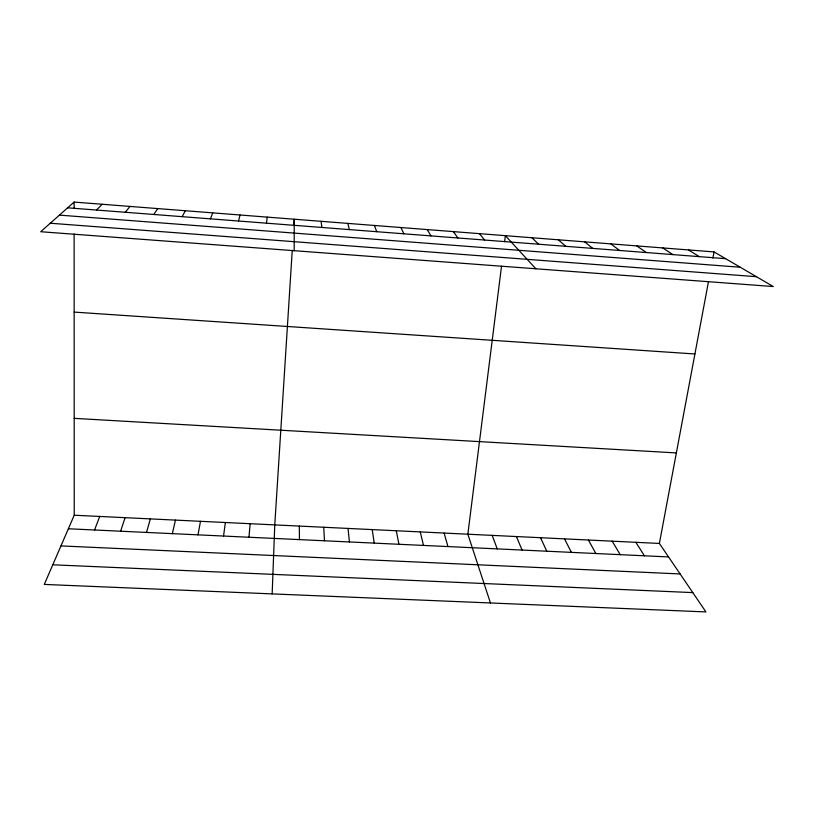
<?xml version="1.0" encoding="UTF-8"?>
<svg xmlns="http://www.w3.org/2000/svg" width="814" height="814" viewBox="0 0 814 814"><rect width="100%" height="100%" fill="white"/><g stroke="black" fill="none" stroke-linecap="round" stroke-linejoin="round"><path stroke-width="1.22" d="M294.2 250.692L294.23 219.22L293.834 225.458M272.161 593.894L274.776 524.898L292.246 250.366M248.972 537.24L250.132 523.707M501.526 266.209L467.847 534.208L490.445 602.971M504.599 241.748L505.362 235.663L535.856 268.783M266.443 223.178L267.226 217.114M223.545 536.05L225.366 522.517M198.006 534.849L200.478 521.316M74.125 234.035L74.237 515.221L44.282 584.421L705.931 611.924L659.381 543.447L708.475 281.695M712.891 258.13L714.051 251.923L74.115 202.076L40.7 231.725L773.3 286.548L714.051 251.923M172.334 533.648L175.468 520.105M238.502 221.021L240.069 215.008M146.53 532.437L150.346 518.894M120.614 531.216L125.091 517.684M94.556 529.995L99.725 516.452M210.409 218.854L212.769 212.881M182.163 216.666L185.338 210.745M153.775 214.469L157.753 208.588M125.224 212.271L130.016 206.43M96.51 210.043L102.147 204.263M52.778 564.794L692.795 592.602M60.948 545.909L680.107 573.941M68.376 528.764L668.548 556.929M74.237 515.221L659.381 543.447M74.196 418.355L676.363 452.92M74.155 312.098L694.912 353.978M50.275 223.229L756.44 276.689M67.643 207.814L725.61 258.669M59.412 215.12L740.262 267.236M688.441 249.929L699.318 256.644M662.688 247.914L672.883 254.599M636.813 245.899L646.316 252.543M610.795 243.874L619.596 250.478M584.645 241.839L592.734 248.402M558.353 239.794L565.74 246.316M531.929 237.739L538.593 244.22M479.446 233.649L484.656 240.049M453.388 231.614L457.885 237.983M635.836 542.307L644.434 555.799M427.208 229.579L430.972 235.897M612.179 541.168L620.197 554.66M588.41 540.028L595.848 553.52M564.529 538.868L571.377 552.37M400.885 227.533L403.917 233.811M540.527 537.718L546.784 551.21M516.422 536.548L522.079 550.061M492.195 535.388L497.242 548.89M374.43 225.468L376.709 231.705M444.108 533.068L447.954 546.581M347.832 223.392L349.359 229.589M420.258 531.918L423.494 545.431M396.296 530.759L398.921 544.281M372.222 529.599L374.237 543.121M321.103 221.316L321.866 227.462M348.036 528.428L349.42 541.951M323.728 527.258L324.491 540.781M299.318 526.078L299.44 539.611M74.115 202.076L74.115 208.201"/></g></svg>
